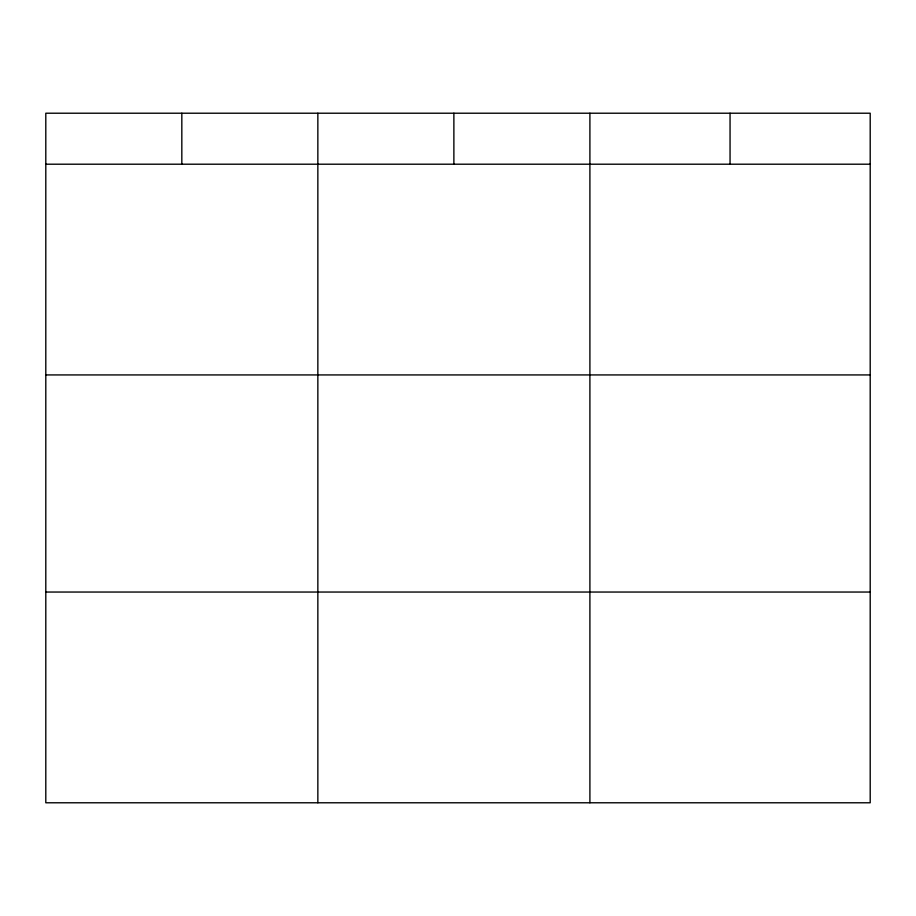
<?xml version="1.0" encoding="UTF-8"?>
<svg xmlns="http://www.w3.org/2000/svg" width="916" height="916" viewBox="0 0 916 916"><rect width="100%" height="100%" fill="white"/><g stroke="black" fill="none" stroke-linecap="round" stroke-linejoin="round"><path stroke-width="1.37" d="M870.2 374.93L870.2 113.218L45.8 113.218L45.8 802.782L870.2 802.782L870.2 374.93L45.8 374.93M45.8 164.204L870.2 164.204M45.8 592.045L870.2 592.045M730.052 113.218L730.052 164.204M589.904 113.218L589.904 802.782M453.878 113.218L453.878 164.204M317.852 113.218L317.852 802.782M181.826 113.218L181.826 164.204"/></g></svg>
